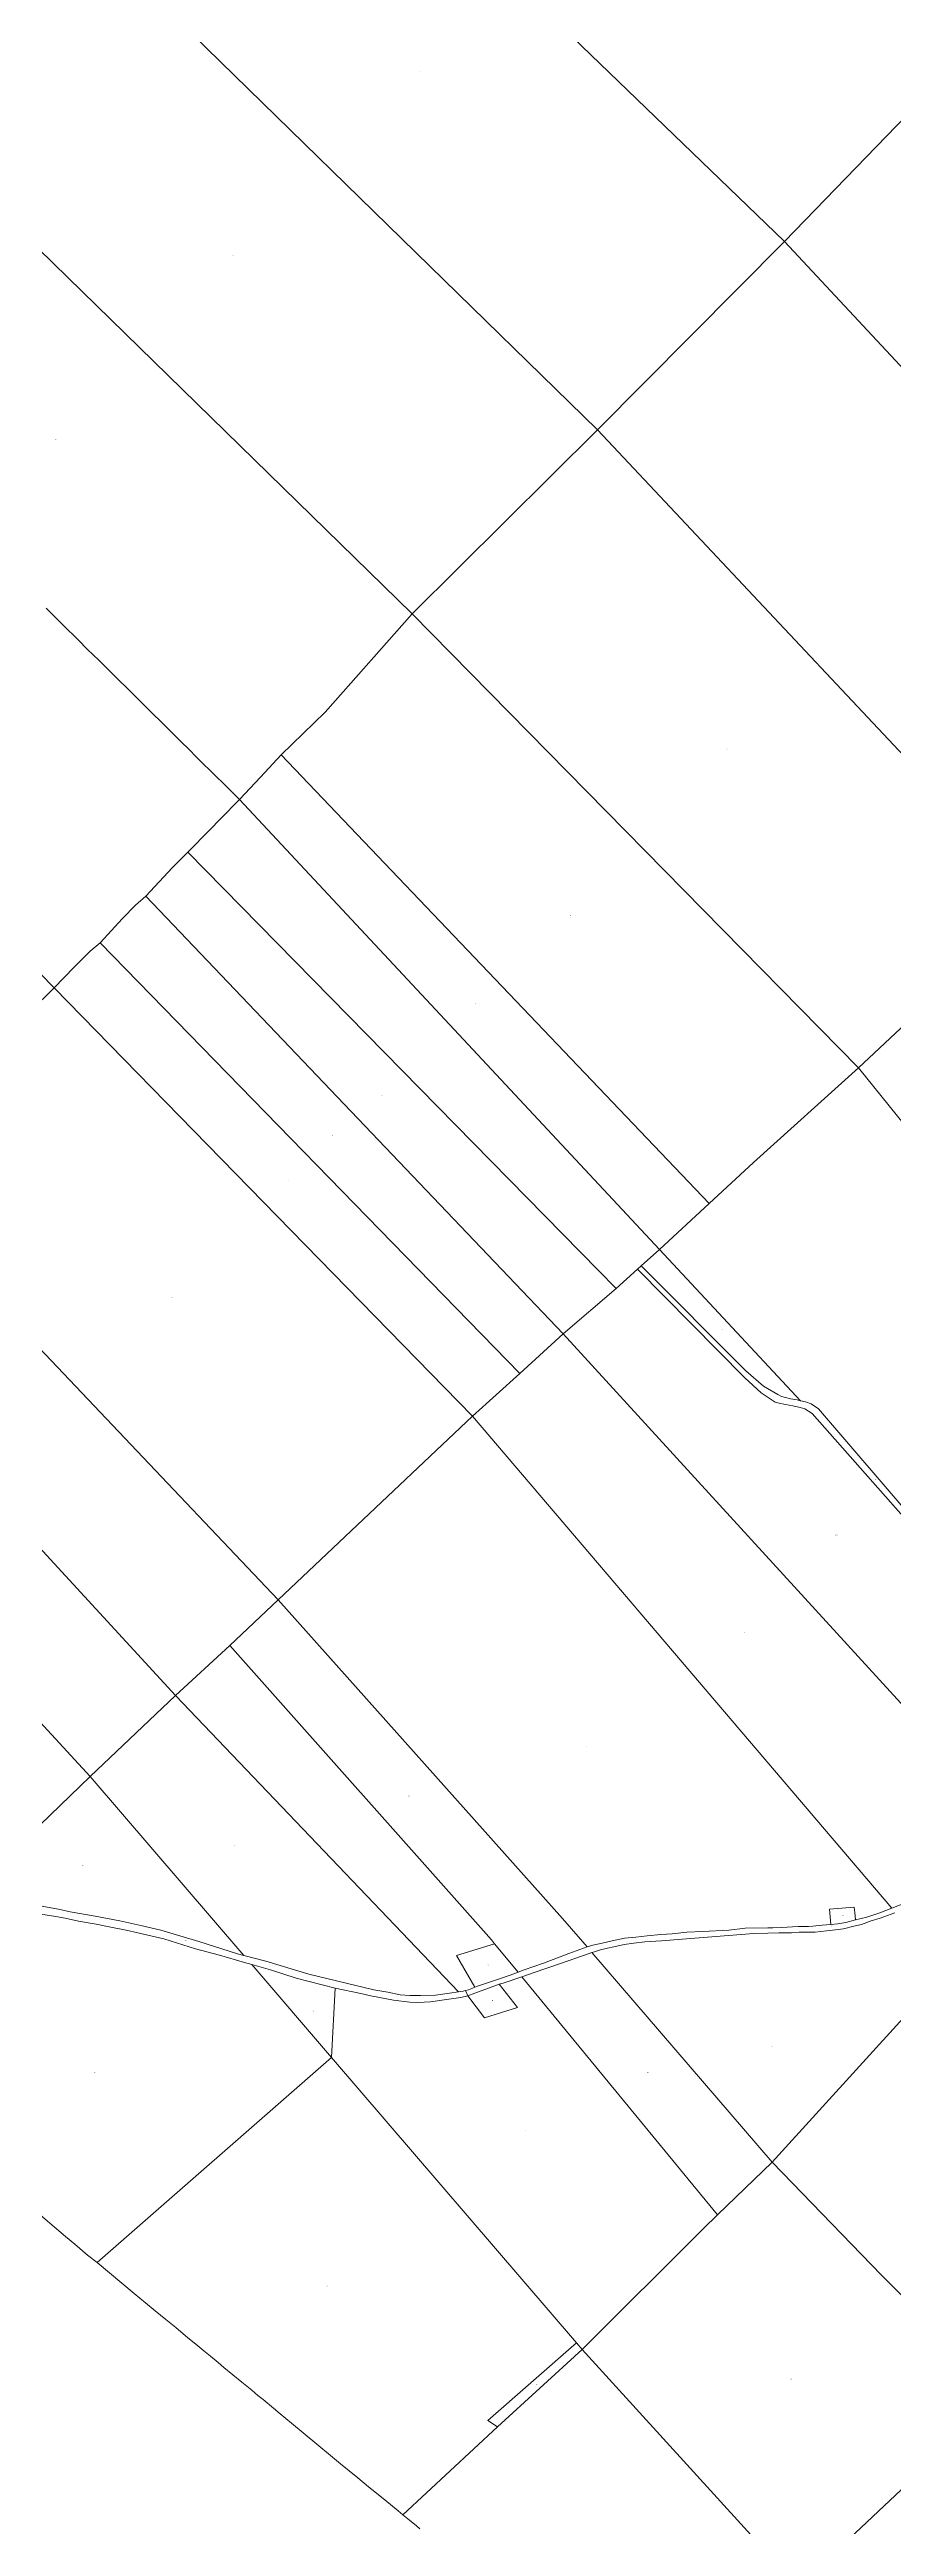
# Model space of a CAD drawing. Header units: metres. Extents: x 208626 to 229755, y 5040476 to 5064226.
# Drawn here: x 211455 to 213343, y 5051834 to 5057373 of the extents above; entities that cross this region are included whole.
import ezdxf

# ---------------------------------------------------------------- set-up
doc = ezdxf.new("R2010")
doc.units = ezdxf.units.M
doc.header["$LTSCALE"] = 0.56
doc.layers.add('6', color=7, linetype='Continuous', lineweight=13)
doc.layers.add('61', color=7, linetype='Continuous')

msp = doc.modelspace()

# ---------------------------------------------------------------- linework, layer by layer
at = {"layer": '6'}
for points in [[(212459.2997, 5057560.9324), (212459.4448, 5057561.0655), (212681.6532, 5057764.9074), (212896.5134, 5057966.2131), (212896.5647, 5057966.263), (213510.3923, 5057368.1862), (213099.6509, 5056943.7534)], [(213099.6509, 5056943.7534), (213510.3923, 5057368.1862), (214001.0939, 5056833.1004), (214028.0012, 5056803.5055), (214040.3627, 5056789.9093), (214502.235, 5056281.9036), (214303.1636, 5056089.1519), (214091.4528, 5055880.6009)], [(212681.3031, 5056522.3631), (213099.6509, 5056943.7534), (214091.4528, 5055880.6009), (213668.82, 5055471.3441)], [(210014.323, 5055961.0936), (210052.635, 5056051.6802), (210093.1727, 5056167.4333), (210116.2072, 5056363.3276), (210260.0582, 5056507.7269), (211465.5041, 5055274.6393), (211412.0283, 5055222.5892), (211357.2698, 5055167.6859), (211338.4095, 5055148.7756), (211289.5599, 5055099.7968), (211260.3405, 5055070.5002), (211209.6462, 5055019.6717), (211054.8089, 5054862.1112)], [(212266.101, 5056110.7959), (212681.3031, 5056522.3631), (213668.82, 5055471.3441), (213476.7676, 5055294.2958), (213265.0625, 5055095.4162)], [(211973.4058, 5055795.9202), (212071.9885, 5055890.982), (212266.101, 5056110.7959), (213265.0625, 5055095.4162), (213029.6484, 5054884.0308), (212931.0657, 5054792.4898)], [(211880, 5055696), (211927.185, 5055746.0577), (211973.4058, 5055795.9202), (212931.0657, 5054792.4898), (212819.9088, 5054689.7828)], [(211764.3491, 5055577.9569), (211813.424, 5055628.3217), (211837.1744, 5055652.4654), (211880, 5055696), (212819.9088, 5054689.7828), (212779.0258, 5054653.2033), (212770.6911, 5054645.7459), (212722.4327, 5054602.5673)], [(211670.7169, 5055479.8522), (211730.3553, 5055543.8778), (211764.3491, 5055577.9569), (212722.4327, 5054602.5673), (212604.2105, 5054500.8055)], [(211568.1105, 5055375.5357), (211617.8757, 5055429.5359), (211647.2681, 5055459.4149), (211670.7169, 5055479.8522), (212604.2105, 5054500.8055), (212507.4304, 5054411.8949)], [(211465.5041, 5055274.6393), (211509.7077, 5055320.527), (211525.9956, 5055336.858), (211545.6049, 5055356.5192), (211568.1105, 5055375.5357), (212507.4304, 5054411.8949), (212401.6342, 5054317.0432)], [(213265.0625, 5055095.4162), (213476.7676, 5055294.2958), (214516.4667, 5054130.7528), (214260.0897, 5053877.9256), (214144.0921, 5054006.4287)], [(212819.9088, 5054689.7828), (212931.0657, 5054792.4898), (213029.6484, 5054884.0308), (213265.0625, 5055095.4162), (214144.0921, 5054006.4287), (213947.7072, 5053772.5937), (213756.7494, 5053648.6213), (213743.932, 5053663.8572), (213726.987, 5053685.3208), (213705.5032, 5053709.5323), (213691.4678, 5053725.1872), (213553.019, 5053896.5677), (213477.6984, 5053982.1423), (213469.0612, 5053990.7795), (213175.733, 5054333.2555), (213159.0409, 5054344.3549), (213146.6226, 5054348.9373), (213136.0364, 5054351.0375), (213135.2946, 5054351.2636)], [(210853.7859, 5054651.6057), (211054.8089, 5054862.1112), (211055.0762, 5054860.5659), (211051.817, 5054847.3201), (211050.7306, 5054839.1688), (211039.8665, 5054812.6771), (211037.6937, 5054788.2233), (211046.3849, 5054758.6749), (211057.2491, 5054736.2589), (211064.8539, 5054723.0131), (211084.4094, 5054711.8051), (211128.9522, 5054697.5404), (211162.631, 5054683.2756), (211186.5321, 5054677.1622), (211223.4701, 5054686.3324), (211224.6126, 5054686.9753), (211966.538, 5053905.6305), (211858.2031, 5053803.9008), (211737.1061, 5053692.1818)], [(212779.0258, 5054653.2033), (212819.9088, 5054689.7828), (213135.2946, 5054351.2636), (213127.8933, 5054353.5196), (213113.0319, 5054355.4289), (213101.6315, 5054358.4838), (213092.2668, 5054360.5841), (213084.1236, 5054365.1664), (213052.3653, 5054383.6868), (213012.8708, 5054418.4363)], [(210672.6285, 5054458.1447), (210750.3235, 5054545.6886), (210777.9068, 5054574.0275), (210799.9165, 5054596.6402), (210818.4052, 5054615.7628), (210836.7242, 5054634.8614), (210853.7859, 5054651.6057), (211737.1061, 5053692.1818), (211545.8789, 5053510.7402)], [(210428.2518, 5054215.9283), (210448.8934, 5054236.9598), (210465.0502, 5054253.4871), (210477.7706, 5054266.4993), (210492.5995, 5054281.6682), (210508.157, 5054297.5826), (210523.5329, 5054313.3112), (210533.1525, 5054323.1514), (210556.4153, 5054346.9478), (210574.9974, 5054365.956), (210672.6285, 5054458.1447), (211545.8789, 5053510.7402), (211344.0865, 5053316.5669), (211138.3414, 5053536.629)], [(212401.6342, 5054317.0432), (212507.4304, 5054411.8949), (212604.2105, 5054500.8055), (213613.9116, 5053396.827), (213589.5026, 5053375.4052), (213583.1569, 5053368.4407), (213557.1584, 5053344.399), (213535.0373, 5053327.0564), (213493.0936, 5053292.9076), (213469.7091, 5053269.8943), (213463.6716, 5053264.7074), (213449.3189, 5053259.4622), (213408.9672, 5053245.0508), (213375.8211, 5053230.6395), (213339.7928, 5053216.2282)], [(211966.538, 5053905.6305), (212401.6342, 5054317.0432), (213339.7928, 5053216.2282), (213313.017, 5053205.6201), (213283.5467, 5053196.5885), (213258.3147, 5053189.9945), (213256.5785, 5053206.7741), (213255.3141, 5053218.9943), (213200.3145, 5053213.9935), (213203.3153, 5053179.9936), (213183.5052, 5053178.4906), (213162.3909, 5053175.977), (213152.8392, 5053175.4743), (213130.2168, 5053175.4743), (213092.3635, 5053173.1021), (213073.5114, 5053172.3166), (213061.7289, 5053172.3166), (213011.0719, 5053171.4525), (212974.876, 5053167.4307), (212915.6256, 5053164.4615), (212881.0636, 5053162.8905), (212848.0725, 5053158.963), (212822.9365, 5053157.392), (212792.0687, 5053154.4219), (212766.4605, 5053151.4986), (212741.55, 5053149.4227), (212713.5256, 5053143.1951), (212691.7288, 5053138.0054), (212670.6333, 5053133.5135), (212657.4768, 5053129.7019), (212602.466, 5053193.0162)], [(211858.2031, 5053803.9008), (211966.538, 5053905.6305), (212602.466, 5053193.0162), (212657.4768, 5053129.7019), (212616.9972, 5053115.1707), (212597.2763, 5053107.9051), (212560.3475, 5053093.4096), (212517.1587, 5053078.3706), (212503.2765, 5053072.972), (212450.8194, 5053136.8217), (212443.7315, 5053145.5719)], [(211737.1061, 5053692.1818), (211858.2031, 5053803.9008), (212443.7315, 5053145.5719), (212450.8194, 5053136.8217), (212365.31, 5053110.4983), (212406.8729, 5053039.8091), (212399.7464, 5053036.9491), (212392.0939, 5053033.9731), (212385.9914, 5053032.1499), (212380.6511, 5053030.5544), (212369.8539, 5053029.0119)], [(211545.8789, 5053510.7402), (211737.1061, 5053692.1818), (212369.8539, 5053029.0119), (212350.1875, 5053025.927), (212318.5671, 5053021.6852), (212284.8564, 5053020.7182), (212261.003, 5053021.2576), (212239.7356, 5053022.569), (212211.7356, 5053028.5686), (212180.7357, 5053033.5681), (212035.1141, 5053068.9253), (211938.5716, 5053097.734), (211889.9703, 5053110.2582)], [(211305.5415, 5053283.8765), (211315.3892, 5053291.4597), (211323.5652, 5053297.7557), (211344.0865, 5053316.5669), (211545.8789, 5053510.7402), (211889.9703, 5053110.2582), (211875.6309, 5053113.9534), (211789.0369, 5053142.0492), (211704.1065, 5053167.1423), (211659.0792, 5053177.607), (211612.4203, 5053188.3749), (211556.8536, 5053198.461), (211501.0427, 5053208.3243), (211475.0731, 5053214.4082), (211449.636, 5053218.4498), (211423.9327, 5053223.9021), (211390.4404, 5053230.1332), (211356.1693, 5053240.2587), (211329.6871, 5053262.0676), (211308.2974, 5053281.3873)], [(213200.3145, 5053213.9935), (213255.3141, 5053218.9943), (213256.5785, 5053206.7741), (213258.3147, 5053189.9945), (213236.5423, 5053184.0205), (213218.947, 5053181.5069), (213203.3153, 5053179.9936)], [(212365.31, 5053110.4983), (212450.8194, 5053136.8217), (212503.2765, 5053072.972), (212485.2038, 5053066.7229), (212461.3917, 5053058.2061), (212436.9905, 5053050.2289), (212414.9985, 5053042.6163), (212406.8729, 5053039.8091)], [(211907.3183, 5053090.0672), (211949.4652, 5053078.1256), (212006.8381, 5053059.9696), (212094.3725, 5053037.5944), (212085.9395, 5052882.1731)], [(212511.4825, 5053062.984), (212539.1517, 5053072.6152), (212598.3143, 5053092.336), (212630.5433, 5053103.7651), (212661.97, 5053115.1468), (212668.3455, 5053117.0594), (213071.5885, 5052648.006), (212949.2154, 5052530.1843)], [(213071.5885, 5052648.006), (213469.6418, 5053085.8011), (213710.7308, 5052827.5928), (213503.737, 5052616.5902), (213775.7417, 5052342.5952), (213575.7478, 5052136.5927), (213316.7433, 5052395.5879)], [(212085.9395, 5052882.1731), (212094.3725, 5053037.5944), (212151.7361, 5053025.5676), (212173.7361, 5053020.568), (212224.4259, 5053010.4312), (212260.9838, 5053006.187), (212278.8488, 5053005.1038), (212293.3151, 5053006.3813), (212307.0717, 5053006.8611), (212343.4065, 5053012.1095), (212374.8669, 5053016.2866), (212390.6771, 5053020.1428), (212428.1091, 5052971.1422), (212501.7341, 5052993.921), (212461.0972, 5053046.4226), (212469.9786, 5053048.5372), (212511.4825, 5053062.984), (212949.2154, 5052530.1843), (212918.2276, 5052500.349), (212646.6557, 5052229.5653), (212633.8228, 5052244.5013)], [(212390.6771, 5053020.1428), (212406.4873, 5053026.3126), (212437.4135, 5053037.5412), (212461.0972, 5053046.4226), (212501.7341, 5052993.921), (212428.1091, 5052971.1422)], [(211561.1605, 5052424.2616), (212085.9395, 5052882.1731), (212633.8228, 5052244.5013), (212435.2948, 5052070.6426), (212456.8641, 5052056.2631), (212245.4796, 5051859.8023), (212235.102, 5051868.2614), (212217.75, 5051882.4055), (212201.2481, 5051895.8566), (212168.4608, 5051922.5824), (212144.5084, 5051942.1935), (212106.1304, 5051973.9219), (212083.6824, 5051992.4804), (212053.2417, 5052017.6467), (212026.8251, 5052039.4862), (211996.5061, 5052064.5519), (211971.1536, 5052085.5116), (211956.277, 5052097.8106), (211932.6225, 5052117.3258), (211921.2911, 5052126.6674), (211907.2408, 5052138.2503), (211885.4329, 5052156.2285), (211845.2794, 5052189.3307), (211832.328, 5052200.0076), (211814.7367, 5052214.5097), (211800.0322, 5052226.632), (211782.5961, 5052241.0062), (211764.6945, 5052255.7641), (211737.2988, 5052278.315), (211715.2553, 5052296.3906), (211691.5086, 5052315.863), (211669.4651, 5052333.9386), (211644.5286, 5052354.3865)], [(212646.6557, 5052229.5653), (212918.2276, 5052500.349), (212949.2154, 5052530.1843), (213071.5885, 5052648.006), (213316.7433, 5052395.5879), (213575.7478, 5052136.5927), (213372.7539, 5051927.5902), (213129.5796, 5051698.5793)], [(212435.2948, 5052070.6426), (212633.8228, 5052244.5013), (212646.6557, 5052229.5653), (212456.8641, 5052056.2631)], [(213129.5796, 5051698.5793), (213372.7539, 5051927.5902), (213575.7478, 5052136.5927), (214059.9021, 5051593.3618), (213634.7701, 5051163.5965), (213351.8063, 5051453.6764), (213256.5663, 5051557.9869)]]:
    msp.add_lwpolyline(points, close=True, dxfattribs=at)
for points in [[(211461.5264, 5057713.2527), (212681.3031, 5056522.3631), (212266.101, 5056110.7959), (211044.4136, 5057302.7586), (211052.3656, 5057310.5959), (211064.1367, 5057322.1973), (211084.2383, 5057342.0089), (211093.0044, 5057350.6486), (211101.0587, 5057358.5867), (211109.4679, 5057366.8746), (211120.3661, 5057377.6156)], [(212459.2997, 5057560.9324), (213099.6509, 5056943.7534), (212681.3031, 5056522.3631), (211461.5264, 5057713.2527)], [(211044.4136, 5057302.7586), (212266.101, 5056110.7959), (212071.9885, 5055890.982), (211973.4058, 5055795.9202), (211927.185, 5055746.0577), (211880, 5055696), (211859.3677, 5055716.3763), (211840.9374, 5055734.578), (211830.1792, 5055745.2027), (211783.1715, 5055791.6271), (211767.0526, 5055807.5461), (211749.2897, 5055825.0886), (211712, 5055861.9156), (211678.0963, 5055895.3987), (211638.16, 5055934.8395), (211599.2082, 5055973.308), (211564.9823, 5056007.1093), (211540.1272, 5056031.656), (211518.6465, 5056052.8702), (211485.396, 5056085.7081), (211447.1245, 5056123.5048)], [(211764.3491, 5055577.9569), (211730.3553, 5055543.8778), (211670.7169, 5055479.8522), (211647.2681, 5055459.4149), (211617.8757, 5055429.5359), (211568.1105, 5055375.5357), (211545.6049, 5055356.5192), (211525.9956, 5055336.858), (211509.7077, 5055320.527), (211465.5041, 5055274.6393), (210260.0582, 5056507.7269)], [(211447.1245, 5056123.5048), (211485.396, 5056085.7081), (211518.6465, 5056052.8702), (211540.1272, 5056031.656), (211564.9823, 5056007.1093), (211599.2082, 5055973.308), (211638.16, 5055934.8395), (211678.0963, 5055895.3987), (211712, 5055861.9156), (211749.2897, 5055825.0886), (211767.0526, 5055807.5461), (211783.1715, 5055791.6271), (211830.1792, 5055745.2027), (211840.9374, 5055734.578), (211859.3677, 5055716.3763), (211880, 5055696), (211837.1744, 5055652.4654), (211813.424, 5055628.3217), (211764.3491, 5055577.9569)], [(211412.0283, 5055222.5892), (211465.5041, 5055274.6393), (212401.6342, 5054317.0432), (211966.538, 5053905.6305), (211224.6126, 5054686.9753)], [(213613.9116, 5053396.827), (212604.2105, 5054500.8055), (212722.4327, 5054602.5673), (212770.6911, 5054645.7459), (213010.6314, 5054402.5891), (213047.2758, 5054368.9852), (213078.2199, 5054348.3645), (213087.5845, 5054345.5004), (213101.6315, 5054342.6364), (213118.1214, 5054339.5815), (213134.2042, 5054336.1447), (213144.994, 5054333.09), (213153.1372, 5054327.7439), (213161.3947, 5054322.5019), (213365.1145, 5054092.025)], [(212770.6911, 5054645.7459), (212779.0258, 5054653.2033), (213012.8708, 5054418.4363), (213052.3653, 5054383.6868), (213084.1236, 5054365.1664), (213092.2668, 5054360.5841), (213101.6315, 5054358.4838), (213113.0319, 5054355.4289), (213127.8933, 5054353.5196), (213135.2946, 5054351.2636), (213136.0364, 5054351.0375), (213146.6226, 5054348.9373), (213159.0409, 5054344.3549), (213175.733, 5054333.2555), (213469.0612, 5053990.7795)], [(213723.4885, 5053669.3478), (213703.8859, 5053692.4677), (213688.6272, 5053710.4642), (213568.8343, 5053861.5482), (213365.1145, 5054092.025), (213161.3947, 5054322.5019), (213153.1372, 5054327.7439), (213144.994, 5054333.09), (213134.2042, 5054336.1447), (213118.1214, 5054339.5815), (213101.6315, 5054342.6364), (213087.5845, 5054345.5004), (213078.2199, 5054348.3645), (213047.2758, 5054368.9852), (213010.6314, 5054402.5891), (212770.6911, 5054645.7459)], [(212006.8381, 5053059.9696), (211949.4652, 5053078.1256), (211907.3183, 5053090.0672), (211891.3661, 5053094.587), (211834.9615, 5053111.2905), (211781.316, 5053125.6422), (211710.8623, 5053147.8399), (211652.1472, 5053161.5909), (211626.367, 5053166.9755), (211592.1727, 5053174.0532), (211559.4594, 5053180.2843), (211519.736, 5053187.2943), (211490.1382, 5053194.3043), (211469.1082, 5053197.4198), (211444.9627, 5053201.3143), (211420.0382, 5053205.2087), (211392.7771, 5053210.661), (211374.0838, 5053216.1132), (211354.6116, 5053223.9021), (211335.1393, 5053234.0276), (211323.7364, 5053243.5539), (211313.6871, 5053252.736), (211296.9875, 5053271.1055)], [(211444.9627, 5053201.3143), (211469.1082, 5053197.4198), (211490.1382, 5053194.3043), (211519.736, 5053187.2943), (211559.4594, 5053180.2843), (211592.1727, 5053174.0532), (211626.367, 5053166.9755), (211652.1472, 5053161.5909), (211710.8623, 5053147.8399), (211781.316, 5053125.6422), (211834.9615, 5053111.2905), (211891.3661, 5053094.587), (211907.3183, 5053090.0672), (212085.9395, 5052882.1731), (211561.1605, 5052424.2616), (211540.1121, 5052440.1668), (211511.3479, 5052464.687), (211490.6688, 5052482.3151), (211353.6778, 5052599.0944)], [(211449.636, 5053218.4498), (211475.0731, 5053214.4082), (211501.0427, 5053208.3243), (211556.8536, 5053198.461), (211612.4203, 5053188.3749), (211659.0792, 5053177.607), (211704.1065, 5053167.1423), (211789.0369, 5053142.0492), (211875.6309, 5053113.9534), (211889.9703, 5053110.2582), (211938.5716, 5053097.734), (212035.1141, 5053068.9253), (212180.7357, 5053033.5681), (212211.7356, 5053028.5686), (212239.7356, 5053022.569), (212261.003, 5053021.2576), (212284.8564, 5053020.7182), (212318.5671, 5053021.6852), (212350.1875, 5053025.927), (212369.8539, 5053029.0119), (212380.6511, 5053030.5544), (212385.9914, 5053032.1499), (212390.6771, 5053020.1428), (212374.8669, 5053016.2866), (212343.4065, 5053012.1095), (212307.0717, 5053006.8611), (212293.3151, 5053006.3813), (212278.8488, 5053005.1038), (212260.9838, 5053006.187), (212224.4259, 5053010.4312), (212173.7361, 5053020.568), (212151.7361, 5053025.5676), (212094.3725, 5053037.5944), (212006.8381, 5053059.9696)], [(212385.9914, 5053032.1499), (212392.0939, 5053033.9731), (212399.7464, 5053036.9491), (212406.8729, 5053039.8091), (212414.9985, 5053042.6163), (212436.9905, 5053050.2289), (212461.3917, 5053058.2061), (212485.2038, 5053066.7229), (212503.2765, 5053072.972), (212517.1587, 5053078.3706), (212560.3475, 5053093.4096), (212597.2763, 5053107.9051), (212616.9972, 5053115.1707), (212657.4768, 5053129.7019), (212670.6333, 5053133.5135), (212691.7288, 5053138.0054), (212713.5256, 5053143.1951), (212741.55, 5053149.4227), (212766.4605, 5053151.4986), (212792.0687, 5053154.4219), (212822.9365, 5053157.392), (212848.0725, 5053158.963), (212881.0636, 5053162.8905), (212915.6256, 5053164.4615), (212974.876, 5053167.4307), (213011.0719, 5053171.4525), (213061.7289, 5053172.3166), (213073.5114, 5053172.3166), (213092.3635, 5053173.1021), (213130.2168, 5053175.4743), (213152.8392, 5053175.4743), (213162.3909, 5053175.977), (213183.5052, 5053178.4906), (213203.3153, 5053179.9936), (213218.947, 5053181.5069), (213236.5423, 5053184.0205), (213258.3147, 5053189.9945), (213283.5467, 5053196.5885), (213313.017, 5053205.6201), (213339.7928, 5053216.2282)], [(213346.5719, 5053206.1613), (213313.5582, 5053194.2547), (213293.5335, 5053187.7602), (213271.8851, 5053179.6421), (213254.7659, 5053175.8764), (213231.2945, 5053170.4416), (213213.4346, 5053168.2767), (213193.0569, 5053165.9226), (213167.7716, 5053162.8905), (213148.1341, 5053162.8905), (213132.424, 5053162.8905), (213115.143, 5053161.3195), (213086.9828, 5053160.8954), (213061.8467, 5053160.3926), (213031.0802, 5053159.4032), (212870.0666, 5053147.1805), (212823.9797, 5053143.3757), (212787.1593, 5053140.921), (212762.6124, 5053138.4664), (212740.5202, 5053134.7843), (212717.2006, 5053129.8749), (212703.4106, 5053126.9581), (212687.6004, 5053123.1019), (212674.2435, 5053118.8288), (212668.3455, 5053117.0594), (212661.97, 5053115.1468), (212630.5433, 5053103.7651), (212598.3143, 5053092.336), (212539.1517, 5053072.6152), (212511.4825, 5053062.984)], [(213469.6418, 5053085.8011), (213071.5885, 5052648.006), (212668.3455, 5053117.0594), (212674.2435, 5053118.8288), (212687.6004, 5053123.1019), (212703.4106, 5053126.9581), (212717.2006, 5053129.8749), (212740.5202, 5053134.7843), (212762.6124, 5053138.4664), (212787.1593, 5053140.921), (212823.9797, 5053143.3757), (212870.0666, 5053147.1805), (213031.0802, 5053159.4032), (213061.8467, 5053160.3926), (213086.9828, 5053160.8954), (213115.143, 5053161.3195), (213132.424, 5053162.8905), (213148.1341, 5053162.8905), (213167.7716, 5053162.8905), (213193.0569, 5053165.9226), (213213.4346, 5053168.2767), (213231.2945, 5053170.4416), (213254.7659, 5053175.8764), (213271.8851, 5053179.6421), (213293.5335, 5053187.7602), (213313.5582, 5053194.2547), (213346.5719, 5053206.1613)], [(213339.7928, 5053216.2282), (213375.8211, 5053230.6395)], [(212511.4825, 5053062.984), (212469.9786, 5053048.5372), (212461.0972, 5053046.4226), (212437.4135, 5053037.5412), (212406.4873, 5053026.3126), (212390.6771, 5053020.1428), (212385.9914, 5053032.1499)], [(212283.1258, 5051828.6655), (212275.9843, 5051834.752), (212260.1758, 5051847.8231), (212245.4796, 5051859.8023), (212456.8641, 5052056.2631), (212646.6557, 5052229.5653), (213129.5796, 5051698.5793)]]:
    msp.add_lwpolyline(points, dxfattribs=at)

# ---------------------------------------------------------------- texts
at = {"layer": '61'}
for s, p in [('195', (212283.25, 5057323.5)), ('192', (211863.5391, 5056912)), ('197', (211467.0391, 5056499.5)), ('190', (212405.5312, 5055238.25)), ('189', (212292.125, 5055147.75)), ('188', (212196.5781, 5055033.25)), ('187', (212086.1562, 5054944)), ('186', (211986.4687, 5054844)), ('175', (211728.2187, 5054581.25)), ('184', (212653.1719, 5053578.25)), ('173', (211867.9375, 5053356.5)), ('182', (212434.5156, 5053088.5)), ('180', (212044.1016, 5052986)), ('183', (212444.7969, 5053009)), ('210', (213069, 5052905.75)), ('170', (211553.9687, 5052847.5)), ('179', (212517.5781, 5052717.75)), ('176', (212074.9297, 5052371)), ('178', (212543.1406, 5052150.5))]:
    msp.add_text(s, height=1.4, dxfattribs=at).set_placement(p)
for s, width, p in [('2953', 1.2, (212967.4531, 5055808)), ('191', 0.85, (212619.2344, 5055435.5)), ('4133', 1.1, (212957.1562, 5054508.5)), ('3977', 1.2, (213301.9062, 5054174.75)), ('2939', 1.2, (213212.6562, 5054050)), ('2938', 1.2, (213007.7656, 5053832.75)), ('207', 1.15, (212257.8437, 5053466.75)), ('181', 0.85, (212093.9687, 5053428.5)), ('4128', 1.1, (211527.6953, 5053310.5)), ('211', 0.85, (213229.4609, 5053199.5)), ('4861', 1.1, (211756.7029, 5053143.3244)), ('4104', 1.1, (213202.9531, 5053175.5)), ('3219', 1.1, (212791.5312, 5052848)), ('3218', 1.1, (213111.2031, 5052163))]:
    msp.add_text(s, height=1.4, dxfattribs=dict(at, width=width)).set_placement(p)

doc.saveas('drawing.dxf')
